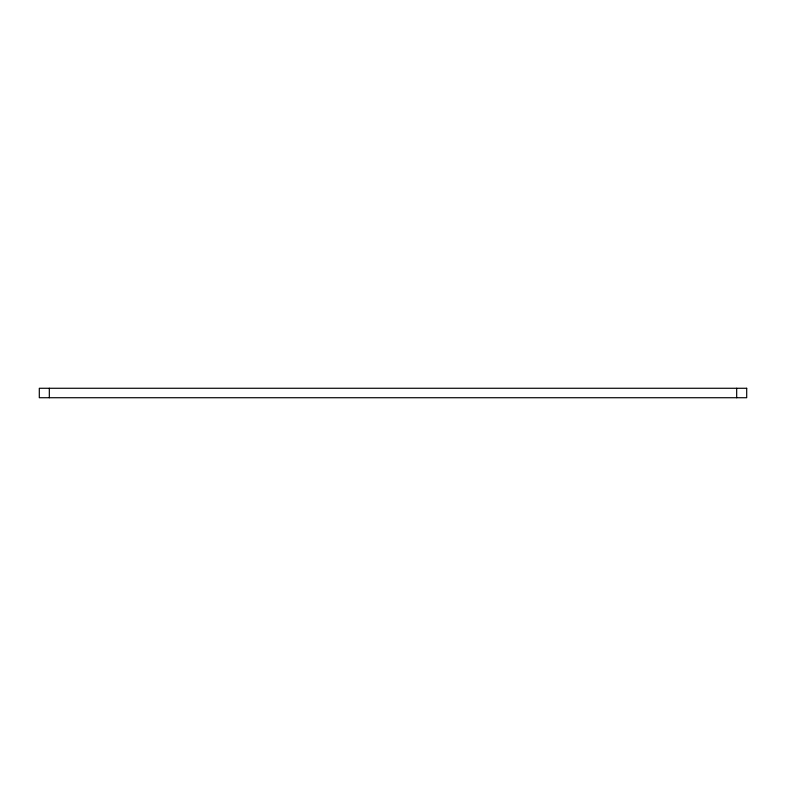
<?xml version="1.0" encoding="UTF-8"?>
<svg xmlns="http://www.w3.org/2000/svg" width="786" height="786" viewBox="0 0 786 786"><rect width="100%" height="100%" fill="white"/><g stroke="black" fill="none" stroke-linecap="round" stroke-linejoin="round"><path stroke-width="1.18" d="M736.678 388.274L736.678 397.726M49.322 388.274L49.322 397.726M746.7 388.274L39.3 388.274L39.3 397.726L746.7 397.726L746.7 388.274"/></g></svg>
